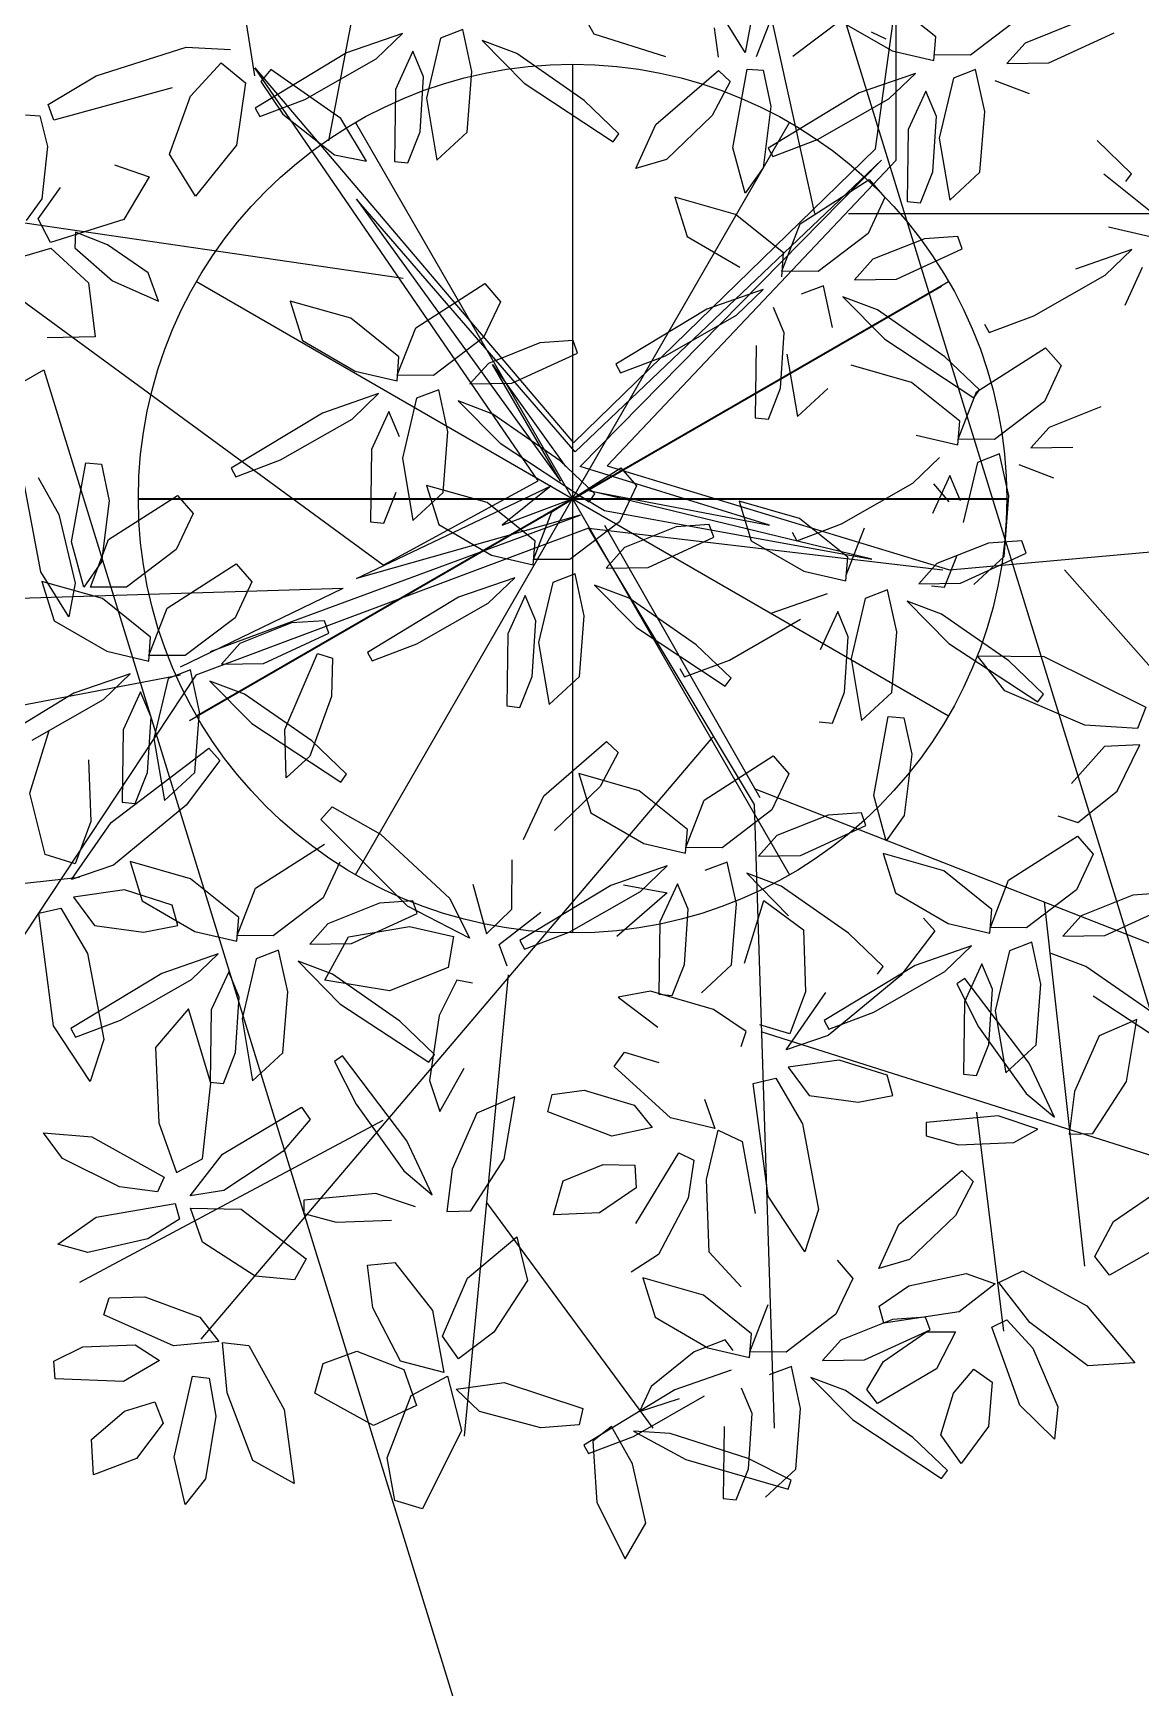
# Model space of a CAD drawing. Extents: x 8365 to 8547, y -347 to -272.
# Drawn here: x 8498.019 to 8498.785, y -301.717 to -300.574 of the extents above; entities that cross this region are included whole.
import ezdxf

# ---------------------------------------------------------------- set-up
doc = ezdxf.new("R2010")
doc.units = 0
doc.layers.get('0').update_dxf_attribs({"linetype": 'CONTINUOUS'})
doc.layers.add('1', color=7, linetype='CONTINUOUS')

msp = doc.modelspace()

# ---------------------------------------------------------------- linework, layer by layer
at = {"color": 44}
for p, q in [((8498.5592, -300.6987), (8498.452, -300.2122)), ((8498.2236, -300.6484), (8498.3029, -300.2289)), ((8498.1724, -300.6037), (8498.1211, -300.2793)), ((8498.6012, -300.654), (8498.6155, -300.5509)), ((8498.6155, -300.6618), (8498.6155, -300.5509)), ((8498.3681, -300.8833), (8498.1724, -300.5981)), ((8498.1724, -300.5981), (8498.3926, -300.8571)), ((8498.3926, -300.8571), (8498.6012, -300.654)), ((8498.6054, -300.6618), (8498.3937, -300.8634)), ((8498.3971, -300.8735), (8498.6054, -300.6618)), ((8498.4159, -300.873), (8498.6155, -300.6618)), ((8498.2749, -300.7435), (8497.7762, -300.6708)), ((8498.3937, -300.8634), (8498.2425, -300.6888)), ((8498.2425, -300.6888), (8498.3836, -300.8835)), ((8498.5825, -300.6987), (8498.8668, -300.6987)), ((8498.261, -300.9415), (8497.9906, -300.7435)), ((8498.3836, -300.8835), (8498.3365, -300.8029)), ((8498.3365, -300.8029), (8498.387, -300.8735)), ((8498.528, -300.9139), (8498.3971, -300.8735)), ((8498.4159, -300.873), (8498.6524, -300.9448)), ((8498.261, -300.9415), (8498.3681, -300.8833)), ((8498.2425, -300.9508), (8498.377, -300.8869)), ((8498.377, -300.8869), (8498.3433, -300.9139)), ((8498.3433, -300.9139), (8498.3971, -300.8937)), ((8498.3971, -300.8937), (8498.4139, -300.9039)), ((8498.4037, -300.8903), (8498.528, -300.9139)), ((8498.5987, -300.9374), (8498.4037, -300.8903)), ((8498.1417, -301.0012), (8498.3971, -300.9071)), ((8498.3971, -300.9071), (8498.2425, -300.9508)), ((8498.4139, -300.9039), (8498.5987, -300.9374)), ((8498.4028, -300.916), (8498.1315, -301.0176)), ((8498.4028, -300.916), (8498.5173, -301.107)), ((8498.4028, -300.916), (8498.6478, -300.9448)), ((8498.4139, -300.9139), (8498.5214, -301.102)), ((8498.6524, -300.9448), (8498.8389, -300.928)), ((8498.7317, -300.9448), (8498.974, -301.2189)), ((8497.7343, -300.9728), (8498.2334, -300.9574)), ((8498.1211, -301.0119), (8498.2334, -300.9574)), ((8498.1211, -301.0175), (8497.7716, -301.0846)), ((8498.1315, -301.0176), (8497.9207, -301.3363)), ((8498.4886, -301.0605), (8498.1351, -301.4761)), ((8498.5173, -301.0958), (8498.9461, -301.2636)), ((8498.5173, -301.107), (8498.5312, -301.5377)), ((8498.0512, -301.1574), (8497.7902, -301.1853)), ((8498.7177, -301.1741), (8498.7456, -301.4258)), ((8498.3475, -301.2246), (8498.3169, -301.5433)), ((8498.5219, -301.2636), (8498.8389, -301.3643)), ((8498.2609, -301.3251), (8498.0512, -301.437)), ((8498.6711, -301.3195), (8498.6897, -301.4706)), ((8498.3324, -301.3817), (8498.4474, -301.5377))]:
    msp.add_line(p, q, dxfattribs=at)
at = {"color": 62}
for p, q in [((8498.3894, -300.5441), (8498.4067, -300.5747)), ((8498.5111, -300.5874), (8498.4918, -300.5564)), ((8498.5155, -300.5642), (8498.5111, -300.5874)), ((8498.5191, -300.5902), (8498.5318, -300.5574)), ((8498.5786, -300.5642), (8498.5441, -300.5903)), ((8498.4067, -300.5747), (8498.4562, -300.5903)), ((8498.4927, -300.5907), (8498.4899, -300.5705)), ((8498.5027, -300.6533), (8498.5126, -300.5989)), ((8498.5126, -300.5989), (8498.5235, -300.5998)), ((8498.3585, -300.6086), (8498.4199, -300.6491)), ((8498.4494, -300.6372), (8498.4928, -300.5999)), ((8498.5007, -300.6075), (8498.4884, -300.631)), ((8498.4928, -300.5999), (8498.5007, -300.6075)), ((8498.5235, -300.5998), (8498.5289, -300.6249)), ((8498.2696, -300.613), (8498.2689, -300.6628)), ((8498.2909, -300.619), (8498.2982, -300.6619)), ((8498.5899, -300.6154), (8498.527, -300.6535)), ((8498.5612, -300.6477), (8498.6104, -300.6196)), ((8498.4884, -300.631), (8498.4567, -300.6614)), ((8498.5289, -300.6249), (8498.5236, -300.6671)), ((8498.278, -300.6638), (8498.2865, -300.6424)), ((8498.2982, -300.6619), (8498.3191, -300.6426)), ((8498.4199, -300.6491), (8498.4238, -300.6436)), ((8498.4356, -300.6676), (8498.4494, -300.6372)), ((8498.5112, -300.6846), (8498.5027, -300.6533)), ((8498.527, -300.6535), (8498.5302, -300.6594)), ((8498.5302, -300.6594), (8498.5612, -300.6477)), ((8498.2689, -300.6628), (8498.278, -300.6638)), ((8498.4567, -300.6614), (8498.4356, -300.6676)), ((8498.5236, -300.6671), (8498.5112, -300.6846)), ((8498.5492, -300.7058), (8498.5969, -300.6753)), ((8498.5969, -300.6753), (8498.6077, -300.6877)), ((8498.5044, -300.6993), (8498.4626, -300.6874)), ((8498.4626, -300.6874), (8498.471, -300.7146)), ((8498.6077, -300.6877), (8498.5961, -300.7125)), ((8498.5377, -300.7259), (8498.5044, -300.6993)), ((8498.5366, -300.7385), (8498.5492, -300.7058)), ((8498.5961, -300.7125), (8498.5616, -300.7387)), ((8498.471, -300.7146), (8498.5075, -300.7357)), ((8498.5364, -300.7424), (8498.5377, -300.7259)), ((8498.5994, -300.7303), (8498.5868, -300.7445)), ((8498.2835, -300.7776), (8498.3312, -300.7471)), ((8498.3312, -300.7471), (8498.342, -300.7596)), ((8498.5616, -300.7387), (8498.5366, -300.7385)), ((8498.5236, -300.7512), (8498.4847, -300.7647)), ((8498.5052, -300.7689), (8498.5236, -300.7512)), ((8498.5652, -300.7486), (8498.5498, -300.7545)), ((8498.5716, -300.7775), (8498.5652, -300.7486)), ((8498.6025, -300.7653), (8498.5787, -300.7563)), ((8498.5787, -300.7563), (8498.6076, -300.7855)), ((8498.342, -300.7596), (8498.3303, -300.7844)), ((8498.4847, -300.7647), (8498.4218, -300.8028)), ((8498.456, -300.7969), (8498.5052, -300.7689)), ((8498.5381, -300.7811), (8498.5308, -300.7636)), ((8498.2719, -300.7978), (8498.2387, -300.7711)), ((8498.2708, -300.8104), (8498.2835, -300.7776)), ((8498.3303, -300.7844), (8498.2958, -300.8106)), ((8498.3692, -300.788), (8498.3337, -300.8022)), ((8498.3922, -300.7865), (8498.3692, -300.788)), ((8498.3953, -300.7951), (8498.3922, -300.7865)), ((8498.2706, -300.8143), (8498.2719, -300.7978)), ((8498.3337, -300.8022), (8498.321, -300.8164)), ((8498.35, -300.8159), (8498.3953, -300.7951)), ((8498.4218, -300.8028), (8498.425, -300.8087)), ((8498.425, -300.8087), (8498.456, -300.7969)), ((8498.2417, -300.8076), (8498.2706, -300.8143)), ((8498.2958, -300.8106), (8498.2708, -300.8104)), ((8498.321, -300.8164), (8498.35, -300.8159)), ((8498.2579, -300.8231), (8498.219, -300.8366)), ((8498.2395, -300.8408), (8498.2579, -300.8231)), ((8498.2841, -300.8263), (8498.2743, -300.8678)), ((8498.2995, -300.8205), (8498.2841, -300.8263)), ((8498.3058, -300.8494), (8498.2995, -300.8205)), ((8498.265, -300.8355), (8498.253, -300.8618)), ((8498.2724, -300.853), (8498.265, -300.8355)), ((8498.3368, -300.8372), (8498.3129, -300.8281)), ((8498.3129, -300.8281), (8498.3419, -300.8574)), ((8498.3833, -300.8695), (8498.3368, -300.8372)), ((8498.3025, -300.8914), (8498.3058, -300.8494)), ((8498.253, -300.8618), (8498.2523, -300.9116)), ((8498.3419, -300.8574), (8498.4033, -300.8979)), ((8498.2743, -300.8678), (8498.2816, -300.9107)), ((8498.4072, -300.8924), (8498.3833, -300.8695)), ((8498.3776, -300.9048), (8498.4253, -300.8743)), ((8498.4253, -300.8743), (8498.4361, -300.8868)), ((8498.2614, -300.9126), (8498.2699, -300.8912)), ((8498.2816, -300.9107), (8498.3025, -300.8914)), ((8498.3328, -300.8983), (8498.291, -300.8865)), ((8498.291, -300.8865), (8498.2994, -300.9136)), ((8498.4033, -300.8979), (8498.4072, -300.8924)), ((8498.4361, -300.8868), (8498.4244, -300.9116)), ((8498.366, -300.925), (8498.3328, -300.8983)), ((8498.365, -300.9376), (8498.3776, -300.9048)), ((8498.2523, -300.9116), (8498.2614, -300.9126)), ((8498.2994, -300.9136), (8498.3359, -300.9347)), ((8498.4244, -300.9116), (8498.39, -300.9377)), ((8498.4634, -300.9152), (8498.4278, -300.9294)), ((8498.4863, -300.9136), (8498.4634, -300.9152)), ((8498.4894, -300.9223), (8498.4863, -300.9136)), ((8498.3647, -300.9414), (8498.366, -300.925)), ((8498.4278, -300.9294), (8498.4151, -300.9436)), ((8498.4441, -300.9431), (8498.4894, -300.9223)), ((8498.1595, -300.9407), (8498.1703, -300.9531)), ((8498.3359, -300.9347), (8498.3647, -300.9414)), ((8498.39, -300.9377), (8498.365, -300.9376)), ((8498.1703, -300.9531), (8498.1587, -300.9779)), ((8498.352, -300.9503), (8498.3131, -300.9638)), ((8498.3336, -300.9679), (8498.352, -300.9503)), ((8498.3782, -300.9535), (8498.3684, -300.995)), ((8498.3936, -300.9476), (8498.3782, -300.9535)), ((8498.3999, -300.9766), (8498.3936, -300.9476)), ((8498.4151, -300.9436), (8498.4441, -300.9431)), ((8498.3131, -300.9638), (8498.2502, -301.0019)), ((8498.3591, -300.9626), (8498.3471, -300.989)), ((8498.3665, -300.9801), (8498.3591, -300.9626)), ((8498.4309, -300.9643), (8498.407, -300.9553)), ((8498.407, -300.9553), (8498.436, -300.9846)), ((8498.4774, -300.9967), (8498.4309, -300.9643)), ((8498.2844, -300.996), (8498.3336, -300.9679)), ((8498.3966, -301.0186), (8498.3999, -300.9766)), ((8498.1976, -300.9815), (8498.162, -300.9957)), ((8498.2206, -300.98), (8498.1976, -300.9815)), ((8498.2236, -300.9886), (8498.2206, -300.98)), ((8498.364, -301.0184), (8498.3665, -300.9801)), ((8498.1783, -301.0094), (8498.2236, -300.9886)), ((8498.2534, -301.0077), (8498.2844, -300.996)), ((8498.3471, -300.989), (8498.3464, -301.0388)), ((8498.3684, -300.995), (8498.3757, -301.0379)), ((8498.1494, -301.0099), (8498.1783, -301.0094)), ((8498.1931, -301.0551), (8498.2156, -301.0025)), ((8498.2156, -301.0025), (8498.2261, -301.0058)), ((8498.2261, -301.0058), (8498.2254, -301.0323)), ((8498.2502, -301.0019), (8498.2534, -301.0077)), ((8498.1413, -301.0217), (8498.1702, -301.051)), ((8498.3555, -301.0398), (8498.364, -301.0184)), ((8498.3757, -301.0379), (8498.3966, -301.0186)), ((8498.4661, -301.0129), (8498.4693, -301.0188)), ((8498.2117, -301.063), (8498.1651, -301.0307)), ((8498.2254, -301.0323), (8498.2103, -301.0736)), ((8498.3464, -301.0388), (8498.3555, -301.0398)), ((8498.1702, -301.051), (8498.2317, -301.0914)), ((8498.1941, -301.0884), (8498.1931, -301.0551)), ((8498.2356, -301.086), (8498.2117, -301.063)), ((8498.372, -301.1008), (8498.4153, -301.0634)), ((8498.4153, -301.0634), (8498.4233, -301.071)), ((8498.2103, -301.0736), (8498.1941, -301.0884)), ((8498.4233, -301.071), (8498.411, -301.0945)), ((8498.2317, -301.0914), (8498.2356, -301.086)), ((8498.438, -301.0974), (8498.3962, -301.0855)), ((8498.3962, -301.0855), (8498.4046, -301.1127)), ((8498.3581, -301.1311), (8498.372, -301.1008)), ((8498.411, -301.0945), (8498.3793, -301.1249)), ((8498.4712, -301.1241), (8498.438, -301.0974)), ((8498.218, -301.1172), (8498.2257, -301.1084)), ((8498.2257, -301.1084), (8498.2592, -301.1274)), ((8498.4046, -301.1127), (8498.4411, -301.1338)), ((8498.4702, -301.1366), (8498.4828, -301.1039)), ((8498.2779, -301.1771), (8498.218, -301.1172)), ((8498.4699, -301.1405), (8498.4712, -301.1241)), ((8498.1727, -301.1647), (8498.2204, -301.1342)), ((8498.2592, -301.1274), (8498.307, -301.1718)), ((8498.4411, -301.1338), (8498.4699, -301.1405)), ((8498.2312, -301.1467), (8498.2196, -301.1714)), ((8498.1612, -301.1849), (8498.1279, -301.1582)), ((8498.1601, -301.1974), (8498.1727, -301.1647)), ((8498.2196, -301.1714), (8498.1851, -301.1976)), ((8498.2585, -301.1751), (8498.2229, -301.1893)), ((8498.2392, -301.203), (8498.2845, -301.1822)), ((8498.2815, -301.1735), (8498.2585, -301.1751)), ((8498.2845, -301.1822), (8498.2815, -301.1735)), ((8498.1599, -301.2013), (8498.1612, -301.1849)), ((8498.2229, -301.1893), (8498.2103, -301.2034)), ((8498.2371, -301.1984), (8498.2792, -301.1912)), ((8498.131, -301.1946), (8498.1599, -301.2013)), ((8498.1851, -301.1976), (8498.1601, -301.1974)), ((8498.2103, -301.2034), (8498.2392, -301.203)), ((8498.2207, -301.2282), (8498.2371, -301.1984)), ((8498.1733, -301.2134), (8498.1635, -301.2549)), ((8498.1887, -301.2075), (8498.1733, -301.2134)), ((8498.1951, -301.2364), (8498.1887, -301.2075)), ((8498.226, -301.2242), (8498.2022, -301.2152)), ((8498.2022, -301.2152), (8498.2311, -301.2445)), ((8498.0795, -301.2559), (8498.1287, -301.2278)), ((8498.1616, -301.24), (8498.1543, -301.2225)), ((8498.2726, -301.2566), (8498.226, -301.2242)), ((8498.3059, -301.2195), (8498.2653, -301.2355)), ((8498.1917, -301.2784), (8498.1951, -301.2364)), ((8498.2653, -301.2355), (8498.2207, -301.2282)), ((8498.1266, -301.248), (8498.1038, -301.2748)), ((8498.142, -301.2994), (8498.1266, -301.248)), ((8498.1422, -301.2488), (8498.1415, -301.2987)), ((8498.1591, -301.2782), (8498.1616, -301.24)), ((8498.2311, -301.2445), (8498.2926, -301.2849)), ((8498.0585, -301.2982), (8498.0332, -301.2598)), ((8498.0453, -301.2617), (8498.0485, -301.2676)), ((8498.0485, -301.2676), (8498.0795, -301.2559)), ((8498.1635, -301.2549), (8498.1708, -301.2977)), ((8498.2965, -301.2795), (8498.2726, -301.2566)), ((8498.2997, -301.2527), (8498.293, -301.2975)), ((8498.068, -301.2691), (8498.0585, -301.2982)), ((8498.1038, -301.2748), (8498.1061, -301.3267)), ((8498.1507, -301.2997), (8498.1591, -301.2782)), ((8498.1708, -301.2977), (8498.1917, -301.2784)), ((8498.2329, -301.2805), (8498.2274, -301.2843)), ((8498.2274, -301.2843), (8498.2423, -301.3139)), ((8498.2774, -301.3391), (8498.2329, -301.2805)), ((8498.2926, -301.2849), (8498.2965, -301.2795)), ((8498.1363, -301.3516), (8498.142, -301.2994)), ((8498.1415, -301.2987), (8498.1507, -301.2997)), ((8498.293, -301.2975), (8498.3001, -301.3189)), ((8498.1501, -301.3485), (8498.2047, -301.316)), ((8498.2047, -301.316), (8498.2107, -301.3244)), ((8498.2423, -301.3139), (8498.2754, -301.3599)), ((8498.1061, -301.3267), (8498.1182, -301.3611)), ((8498.2107, -301.3244), (8498.1917, -301.3465)), ((8498.0395, -301.3515), (8498.0264, -301.3337)), ((8498.0264, -301.3337), (8498.0597, -301.3364)), ((8498.0597, -301.3364), (8498.1096, -301.3643)), ((8498.2949, -301.3764), (8498.2774, -301.3391)), ((8498.0789, -301.3709), (8498.0395, -301.3515)), ((8498.1182, -301.3611), (8498.1363, -301.3516)), ((8498.1276, -301.3773), (8498.1501, -301.3485)), ((8498.1917, -301.3465), (8498.1509, -301.3734)), ((8498.1096, -301.3643), (8498.1052, -301.3744)), ((8498.2754, -301.3599), (8498.2949, -301.3764)), ((8498.1052, -301.3744), (8498.0789, -301.3709)), ((8498.1509, -301.3734), (8498.1276, -301.3773)), ((8498.2559, -301.3756), (8498.2063, -301.3801)), ((8498.0363, -301.4106), (8498.0628, -301.3919)), ((8498.057, -301.4163), (8498.0363, -301.4106)), ((8498.0334, -301.4915), (8498.0535, -301.4814)), ((8498.0345, -301.5037), (8498.0334, -301.4915)), ((8498.0609, -301.5698), (8498.0596, -301.5455))]:
    msp.add_line(p, q, dxfattribs=at)
at = {"color": 64}
for p, q in [((8498.6429, -300.5767), (8498.6096, -300.55)), ((8498.7013, -300.5632), (8498.6668, -300.5894)), ((8498.5762, -300.5653), (8498.6127, -300.5864)), ((8498.7402, -300.5668), (8498.7046, -300.581)), ((8498.7209, -300.5947), (8498.7662, -300.5739)), ((8498.6127, -300.5864), (8498.6416, -300.5931)), ((8498.6416, -300.5931), (8498.6429, -300.5767)), ((8498.7046, -300.581), (8498.692, -300.5952)), ((8498.6668, -300.5894), (8498.6418, -300.5892)), ((8498.6704, -300.5993), (8498.655, -300.6052)), ((8498.6768, -300.6282), (8498.6704, -300.5993)), ((8498.692, -300.5952), (8498.7209, -300.5947)), ((8498.6288, -300.6019), (8498.5899, -300.6154)), ((8498.6104, -300.6196), (8498.6288, -300.6019)), ((8498.655, -300.6052), (8498.6452, -300.6467)), ((8498.7077, -300.616), (8498.6839, -300.607)), ((8498.636, -300.6143), (8498.6239, -300.6406)), ((8498.6433, -300.6318), (8498.636, -300.6143)), ((8498.6408, -300.67), (8498.6433, -300.6318)), ((8498.6734, -300.6702), (8498.6768, -300.6282)), ((8498.6239, -300.6406), (8498.6232, -300.6905)), ((8498.6452, -300.6467), (8498.6525, -300.6895)), ((8498.6324, -300.6914), (8498.6408, -300.67)), ((8498.6525, -300.6895), (8498.6734, -300.6702)), ((8498.6232, -300.6905), (8498.6324, -300.6914)), ((8498.635, -300.7161), (8498.5994, -300.7303)), ((8498.6157, -300.744), (8498.661, -300.7232)), ((8498.658, -300.7146), (8498.635, -300.7161)), ((8498.661, -300.7232), (8498.658, -300.7146)), ((8498.5868, -300.7445), (8498.6157, -300.744)), ((8498.7107, -300.7693), (8498.7599, -300.7412)), ((8498.6491, -300.7976), (8498.6025, -300.7653)), ((8498.6797, -300.781), (8498.7107, -300.7693)), ((8498.5356, -300.8193), (8498.5381, -300.7811)), ((8498.6765, -300.7751), (8498.6797, -300.781)), ((8498.5187, -300.7899), (8498.518, -300.8398)), ((8498.6076, -300.7855), (8498.6691, -300.826)), ((8498.671, -300.8219), (8498.7187, -300.7914)), ((8498.7187, -300.7914), (8498.7295, -300.8038)), ((8498.54, -300.7959), (8498.5473, -300.8388)), ((8498.6262, -300.8154), (8498.5844, -300.8035)), ((8498.673, -300.8206), (8498.6491, -300.7976)), ((8498.7295, -300.8038), (8498.7179, -300.8286)), ((8498.6595, -300.8421), (8498.6262, -300.8154)), ((8498.5272, -300.8407), (8498.5356, -300.8193)), ((8498.5473, -300.8388), (8498.5682, -300.8195)), ((8498.6584, -300.8546), (8498.671, -300.8219)), ((8498.6691, -300.826), (8498.673, -300.8206)), ((8498.7179, -300.8286), (8498.6834, -300.8548)), ((8498.7568, -300.8323), (8498.7212, -300.8464)), ((8498.518, -300.8398), (8498.5272, -300.8407)), ((8498.6582, -300.8585), (8498.6595, -300.8421)), ((8498.7212, -300.8464), (8498.7086, -300.8606)), ((8498.6293, -300.8518), (8498.6582, -300.8585)), ((8498.6834, -300.8548), (8498.6584, -300.8546)), ((8498.7086, -300.8606), (8498.7375, -300.8601)), ((8498.627, -300.885), (8498.6455, -300.8673)), ((8498.6716, -300.8706), (8498.6618, -300.9121)), ((8498.687, -300.8647), (8498.6716, -300.8706)), ((8498.6934, -300.8936), (8498.687, -300.8647)), ((8498.7244, -300.8814), (8498.7005, -300.8724)), ((8498.5778, -300.9131), (8498.627, -300.885)), ((8498.6526, -300.8797), (8498.6406, -300.906)), ((8498.6599, -300.8972), (8498.6526, -300.8797)), ((8498.6412, -300.8854), (8498.652, -300.8978)), ((8498.6901, -300.9356), (8498.6934, -300.8936)), ((8498.5487, -300.9094), (8498.5069, -300.8975)), ((8498.5069, -300.8975), (8498.5153, -300.9247)), ((8498.5436, -300.9189), (8498.5468, -300.9248)), ((8498.5468, -300.9248), (8498.5778, -300.9131)), ((8498.582, -300.9361), (8498.5487, -300.9094)), ((8498.5809, -300.9486), (8498.5935, -300.9159)), ((8498.5153, -300.9247), (8498.5518, -300.9458)), ((8498.6793, -300.9263), (8498.6437, -300.9404)), ((8498.7023, -300.9247), (8498.6793, -300.9263)), ((8498.7053, -300.9333), (8498.7023, -300.9247)), ((8498.5807, -300.9525), (8498.582, -300.9361)), ((8498.6437, -300.9404), (8498.6311, -300.9546)), ((8498.649, -300.9568), (8498.6574, -300.9354)), ((8498.66, -300.9541), (8498.7053, -300.9333)), ((8498.6692, -300.9549), (8498.6901, -300.9356)), ((8498.5518, -300.9458), (8498.5807, -300.9525)), ((8498.5679, -300.9613), (8498.529, -300.9749)), ((8498.5941, -300.9646), (8498.5843, -301.0061)), ((8498.6095, -300.9587), (8498.5941, -300.9646)), ((8498.6159, -300.9876), (8498.6095, -300.9587)), ((8498.6311, -300.9546), (8498.66, -300.9541)), ((8498.6398, -300.9559), (8498.649, -300.9568)), ((8498.5751, -300.9737), (8498.563, -301)), ((8498.5824, -300.9912), (8498.5751, -300.9737)), ((8498.6468, -300.9754), (8498.623, -300.9664)), ((8498.623, -300.9664), (8498.6519, -300.9957)), ((8498.436, -300.9846), (8498.4974, -301.0251)), ((8498.5003, -301.0071), (8498.5495, -300.979)), ((8498.6125, -301.0296), (8498.6159, -300.9876)), ((8498.5014, -301.0196), (8498.4774, -300.9967)), ((8498.5799, -301.0294), (8498.5824, -300.9912)), ((8498.4693, -301.0188), (8498.5003, -301.0071)), ((8498.5843, -301.0061), (8498.5916, -301.0489)), ((8498.4974, -301.0251), (8498.5014, -301.0196)), ((8498.5714, -301.0508), (8498.5799, -301.0294)), ((8498.5916, -301.0489), (8498.6125, -301.0296)), ((8498.5623, -301.0499), (8498.5714, -301.0508)), ((8498.6001, -301.1006), (8498.61, -301.0462)), ((8498.61, -301.0462), (8498.6209, -301.0471)), ((8498.6209, -301.0471), (8498.6263, -301.0722)), ((8498.4828, -301.1039), (8498.5305, -301.0734)), ((8498.5305, -301.0734), (8498.5413, -301.0858)), ((8498.6263, -301.0722), (8498.621, -301.1144)), ((8498.5413, -301.0858), (8498.5296, -301.1106)), ((8498.6085, -301.1319), (8498.6001, -301.1006)), ((8498.5296, -301.1106), (8498.4952, -301.1368)), ((8498.5915, -301.1127), (8498.5686, -301.1143)), ((8498.5946, -301.1213), (8498.5915, -301.1127)), ((8498.5686, -301.1143), (8498.533, -301.1284)), ((8498.5493, -301.1421), (8498.5946, -301.1213)), ((8498.621, -301.1144), (8498.6085, -301.1319)), ((8498.533, -301.1284), (8498.5203, -301.1426)), ((8498.35, -301.1793), (8498.3501, -301.1451)), ((8498.4952, -301.1368), (8498.4702, -301.1366)), ((8498.4988, -301.1467), (8498.4834, -301.1526)), ((8498.5051, -301.1756), (8498.4988, -301.1467)), ((8498.5203, -301.1426), (8498.5493, -301.1421)), ((8498.6484, -301.1527), (8498.6066, -301.1408)), ((8498.6066, -301.1408), (8498.615, -301.168)), ((8498.4572, -301.1493), (8498.4183, -301.1628)), ((8498.4388, -301.167), (8498.4572, -301.1493)), ((8498.5361, -301.1634), (8498.5122, -301.1544)), ((8498.5122, -301.1544), (8498.5412, -301.1837)), ((8498.3229, -301.1619), (8498.3325, -301.1962)), ((8498.4183, -301.1628), (8498.3554, -301.2009)), ((8498.3896, -301.1951), (8498.4388, -301.167)), ((8498.4572, -301.1679), (8498.4225, -301.1981)), ((8498.4271, -301.1624), (8498.4572, -301.1679)), ((8498.4643, -301.1617), (8498.4523, -301.188)), ((8498.4717, -301.1792), (8498.4643, -301.1617)), ((8498.5826, -301.1957), (8498.5361, -301.1634)), ((8498.615, -301.168), (8498.6515, -301.1891)), ((8498.3207, -301.1992), (8498.2779, -301.1771)), ((8498.307, -301.1718), (8498.3207, -301.1992)), ((8498.3325, -301.1962), (8498.35, -301.1793)), ((8498.3411, -301.2037), (8498.3699, -301.1813)), ((8498.4692, -301.2174), (8498.4717, -301.1792)), ((8498.5018, -301.2176), (8498.5051, -301.1756)), ((8498.5108, -301.2165), (8498.524, -301.1733)), ((8498.524, -301.1733), (8498.5514, -301.1935)), ((8498.2792, -301.1912), (8498.3096, -301.1981)), ((8498.4523, -301.188), (8498.4516, -301.2379)), ((8498.5514, -301.1935), (8498.5529, -301.2363)), ((8498.6344, -301.1854), (8498.6421, -301.1942)), ((8498.3096, -301.1981), (8498.3059, -301.2195)), ((8498.3468, -301.2185), (8498.3411, -301.2037)), ((8498.3554, -301.2009), (8498.3586, -301.2068)), ((8498.3586, -301.2068), (8498.3896, -301.1951)), ((8498.6066, -301.2187), (8498.5826, -301.1957)), ((8498.6421, -301.1942), (8498.6188, -301.2249)), ((8498.4607, -301.2388), (8498.4692, -301.2174)), ((8498.4809, -301.2369), (8498.5018, -301.2176)), ((8498.6287, -301.2181), (8498.5658, -301.2562)), ((8498.6188, -301.2249), (8498.5684, -301.2664)), ((8498.6, -301.2504), (8498.6492, -301.2223)), ((8498.6026, -301.2241), (8498.6066, -301.2187)), ((8498.3119, -301.2283), (8498.2997, -301.2527)), ((8498.3227, -301.2303), (8498.3119, -301.2283)), ((8498.4457, -301.2358), (8498.4235, -301.24)), ((8498.4892, -301.2484), (8498.4457, -301.2358)), ((8498.4516, -301.2379), (8498.4607, -301.2388)), ((8498.5395, -301.2763), (8498.567, -301.2368)), ((8498.5529, -301.2363), (8498.542, -301.2654)), ((8498.4235, -301.24), (8498.4509, -301.2607)), ((8498.5118, -301.2637), (8498.4892, -301.2484)), ((8498.569, -301.2621), (8498.6, -301.2504)), ((8498.542, -301.2654), (8498.5213, -301.259)), ((8498.5658, -301.2562), (8498.569, -301.2621)), ((8498.5083, -301.2741), (8498.5118, -301.2637)), ((8498.5684, -301.2664), (8498.5395, -301.2763)), ((8498.4206, -301.2878), (8498.4278, -301.2779)), ((8498.4278, -301.2779), (8498.4516, -301.285)), ((8498.3001, -301.3189), (8498.317, -301.2891)), ((8498.4595, -301.3234), (8498.4206, -301.2878)), ((8498.3748, -301.3192), (8498.3777, -301.3073)), ((8498.3777, -301.3073), (8498.3999, -301.3041)), ((8498.3999, -301.3041), (8498.4345, -301.3145)), ((8498.527, -301.3774), (8498.5168, -301.2996)), ((8498.3519, -301.3089), (8498.3258, -301.3202)), ((8498.3446, -301.3518), (8498.3519, -301.3089)), ((8498.419, -301.3359), (8498.3748, -301.3192)), ((8498.4345, -301.3145), (8498.447, -301.33)), ((8498.483, -301.3104), (8498.4901, -301.3306)), ((8498.3258, -301.3202), (8498.3087, -301.3587)), ((8498.447, -301.33), (8498.419, -301.3359)), ((8498.4901, -301.3306), (8498.4595, -301.3234)), ((8498.4844, -301.3659), (8498.4925, -301.3319)), ((8498.4925, -301.3319), (8498.5091, -301.3397)), ((8498.5091, -301.3397), (8498.5181, -301.3895)), ((8498.3215, -301.3876), (8498.3446, -301.3518)), ((8498.4356, -301.3964), (8498.4653, -301.3475)), ((8498.4653, -301.3475), (8498.4757, -301.3525)), ((8498.4757, -301.3525), (8498.4718, -301.3788)), ((8498.3087, -301.3587), (8498.305, -301.3881)), ((8498.3853, -301.3668), (8498.4131, -301.3556)), ((8498.4131, -301.3556), (8498.435, -301.356)), ((8498.435, -301.356), (8498.4359, -301.3717)), ((8498.2834, -301.3847), (8498.2559, -301.3756)), ((8498.3788, -301.3903), (8498.3853, -301.3668)), ((8498.4359, -301.3717), (8498.4106, -301.3889)), ((8498.4863, -301.416), (8498.4844, -301.3659)), ((8498.0628, -301.3919), (8498.1174, -301.3826)), ((8498.1174, -301.3826), (8498.1203, -301.3932)), ((8498.1362, -301.4093), (8498.1278, -301.3857)), ((8498.1278, -301.3857), (8498.1629, -301.3864)), ((8498.1629, -301.3864), (8498.2079, -301.4208)), ((8498.2063, -301.3801), (8498.2063, -301.3893)), ((8498.305, -301.3881), (8498.3215, -301.3876)), ((8498.4718, -301.3788), (8498.4512, -301.4176)), ((8498.1203, -301.3932), (8498.0985, -301.4068)), ((8498.2063, -301.3893), (8498.2285, -301.3954)), ((8498.2285, -301.3954), (8498.2667, -301.3939)), ((8498.4106, -301.3889), (8498.3788, -301.3903)), ((8498.0985, -301.4068), (8498.057, -301.4163)), ((8498.1726, -301.4327), (8498.1362, -301.4093)), ((8498.3192, -301.4341), (8498.3533, -301.4054)), ((8498.3533, -301.4054), (8498.3608, -301.4357)), ((8498.2079, -301.4208), (8498.1998, -301.4352)), ((8498.4512, -301.4176), (8498.4325, -301.4298)), ((8498.1998, -301.4352), (8498.1726, -301.4327)), ((8498.2503, -301.4251), (8498.2692, -301.4232)), ((8498.254, -301.4546), (8498.2503, -301.4251)), ((8498.2692, -301.4232), (8498.2951, -301.4565)), ((8498.3021, -301.4741), (8498.3192, -301.4341)), ((8498.3608, -301.4357), (8498.3374, -301.4714)), ((8498.4823, -301.4457), (8498.4405, -301.4339)), ((8498.4405, -301.4339), (8498.4489, -301.461)), ((8498.068, -301.4593), (8498.0716, -301.4477)), ((8498.0716, -301.4477), (8498.0964, -301.4469)), ((8498.0964, -301.4469), (8498.1343, -301.4609)), ((8498.273, -301.4915), (8498.254, -301.4546)), ((8498.2951, -301.4565), (8498.3029, -301.4993)), ((8498.1161, -301.4808), (8498.068, -301.4593)), ((8498.1343, -301.4609), (8498.1474, -301.4778)), ((8498.1474, -301.4778), (8498.1161, -301.4808)), ((8498.1532, -301.5132), (8498.1501, -301.4784)), ((8498.1501, -301.4784), (8498.1683, -301.4805)), ((8498.313, -301.4898), (8498.3021, -301.4741)), ((8498.3374, -301.4714), (8498.313, -301.4898)), ((8498.0535, -301.4814), (8498.0896, -301.4802)), ((8498.0896, -301.4802), (8498.1064, -301.491)), ((8498.1683, -301.4805), (8498.1927, -301.5248)), ((8498.2196, -301.4929), (8498.2428, -301.4844)), ((8498.2428, -301.4844), (8498.2753, -301.4972)), ((8498.1064, -301.491), (8498.0817, -301.5055)), ((8498.1166, -301.5576), (8498.1292, -301.5018)), ((8498.1292, -301.5018), (8498.1408, -301.5032)), ((8498.2138, -301.5135), (8498.2196, -301.4929)), ((8498.3029, -301.4993), (8498.273, -301.4915)), ((8498.2753, -301.4972), (8498.2841, -301.5219)), ((8498.2804, -301.515), (8498.3055, -301.5017)), ((8498.3055, -301.5017), (8498.3152, -301.5392)), ((8498.0817, -301.5055), (8498.0345, -301.5037)), ((8498.1408, -301.5032), (8498.1454, -301.5294)), ((8498.1709, -301.56), (8498.1532, -301.5132)), ((8498.2543, -301.5358), (8498.2138, -301.5135)), ((8498.3114, -301.5107), (8498.3446, -301.5061)), ((8498.3275, -301.5261), (8498.3114, -301.5107)), ((8498.0823, -301.526), (8498.1032, -301.5195)), ((8498.1032, -301.5195), (8498.1091, -301.5341)), ((8498.1927, -301.5248), (8498.1995, -301.5758)), ((8498.2841, -301.5219), (8498.2543, -301.5358)), ((8498.2638, -301.5581), (8498.2804, -301.515)), ((8498.0596, -301.5455), (8498.0823, -301.526)), ((8498.1091, -301.5341), (8498.0906, -301.5585)), ((8498.1454, -301.5294), (8498.1382, -301.5727)), ((8498.3152, -301.5392), (8498.2883, -301.5934)), ((8498.0906, -301.5585), (8498.0609, -301.5698)), ((8498.1243, -301.5903), (8498.1166, -301.5576)), ((8498.269, -301.5876), (8498.2638, -301.5581)), ((8498.1995, -301.5758), (8498.1709, -301.56)), ((8498.1382, -301.5727), (8498.1243, -301.5903)), ((8498.2883, -301.5934), (8498.269, -301.5876))]:
    msp.add_line(p, q, dxfattribs=at)
at = {"color": 60}
for p, q in [((8498.2745, -300.5743), (8498.2356, -300.5878)), ((8498.2561, -300.5919), (8498.2745, -300.5743)), ((8498.3161, -300.5716), (8498.3007, -300.5775)), ((8498.3224, -300.6006), (8498.3161, -300.5716)), ((8498.6085, -300.5783), (8498.5984, -300.5734)), ((8498.0627, -300.6035), (8498.1249, -300.5839)), ((8498.1249, -300.5839), (8498.1555, -300.5855)), ((8498.2356, -300.5878), (8498.1726, -300.6259)), ((8498.2816, -300.5866), (8498.2696, -300.613)), ((8498.289, -300.6042), (8498.2816, -300.5866)), ((8498.3007, -300.5775), (8498.2909, -300.619)), ((8498.3534, -300.5883), (8498.3295, -300.5793)), ((8498.3295, -300.5793), (8498.3585, -300.6086)), ((8498.128, -300.6176), (8498.149, -300.5946)), ((8498.149, -300.5946), (8498.1659, -300.6084)), ((8498.1835, -300.5992), (8498.1764, -300.6075)), ((8498.2318, -300.6331), (8498.1835, -300.5992)), ((8498.2069, -300.62), (8498.2561, -300.5919)), ((8498.3999, -300.6207), (8498.3534, -300.5883)), ((8498.0296, -300.6234), (8498.0627, -300.6035)), ((8498.1659, -300.6084), (8498.1597, -300.6516)), ((8498.1764, -300.6075), (8498.1916, -300.6302)), ((8498.2865, -300.6424), (8498.289, -300.6042)), ((8498.3191, -300.6426), (8498.3224, -300.6006)), ((8498.1152, -300.6119), (8498.0334, -300.6343)), ((8498.1135, -300.6578), (8498.128, -300.6176)), ((8498.1759, -300.6318), (8498.2069, -300.62)), ((8498.4238, -300.6436), (8498.3999, -300.6207)), ((8498.0139, -300.6306), (8498.0237, -300.6312)), ((8498.0237, -300.6312), (8498.029, -300.6525)), ((8498.0334, -300.6343), (8498.0296, -300.6234)), ((8498.1726, -300.6259), (8498.1759, -300.6318)), ((8498.1916, -300.6302), (8498.2273, -300.6581)), ((8498.2495, -300.6625), (8498.2318, -300.6331)), ((8498.029, -300.6525), (8498.0252, -300.6885)), ((8498.1597, -300.6516), (8498.1313, -300.6868)), ((8498.0753, -300.6651), (8498.0993, -300.6734)), ((8498.1313, -300.6868), (8498.1135, -300.6578)), ((8498.2273, -300.6581), (8498.2495, -300.6625)), ((8498.0993, -300.6734), (8498.0819, -300.7029)), ((8498.0252, -300.6885), (8498.0144, -300.7035)), ((8498.0227, -300.7024), (8498.038, -300.6807)), ((8498.0311, -300.7187), (8498.0227, -300.7024)), ((8498.0819, -300.7029), (8498.0311, -300.7187)), ((8498.0485, -300.7116), (8498.048, -300.7224)), ((8498.0705, -300.7203), (8498.0485, -300.7116)), ((8498.0096, -300.7292), (8498.0313, -300.7226)), ((8498.0313, -300.7226), (8498.0574, -300.7466)), ((8498.048, -300.7224), (8498.0739, -300.7452)), ((8498.0986, -300.7397), (8498.0705, -300.7203)), ((8498.0574, -300.7466), (8498.062, -300.784)), ((8498.0739, -300.7452), (8498.1057, -300.7592)), ((8498.1057, -300.7592), (8498.0986, -300.7397)), ((8498.2387, -300.7711), (8498.1968, -300.7593)), ((8498.1968, -300.7593), (8498.2053, -300.7865)), ((8498.062, -300.784), (8498.0288, -300.7845)), ((8498.2053, -300.7865), (8498.2417, -300.8076)), ((8498.219, -300.8366), (8498.156, -300.8747)), ((8498.1902, -300.8688), (8498.2395, -300.8408)), ((8498.0456, -300.9255), (8498.0555, -300.871)), ((8498.0555, -300.871), (8498.0665, -300.8719)), ((8498.0665, -300.8719), (8498.0718, -300.8971)), ((8498.1592, -300.8806), (8498.1902, -300.8688)), ((8498.0246, -300.9462), (8498.0127, -300.8838)), ((8498.0227, -300.881), (8498.0369, -300.9065)), ((8498.156, -300.8747), (8498.1592, -300.8806)), ((8498.0713, -300.9239), (8498.119, -300.8934)), ((8498.119, -300.8934), (8498.1298, -300.9059)), ((8498.0369, -300.9065), (8498.0482, -300.954)), ((8498.0718, -300.8971), (8498.0665, -300.9393)), ((8498.1298, -300.9059), (8498.1181, -300.9307)), ((8498.0541, -300.9568), (8498.0456, -300.9255)), ((8498.0587, -300.9567), (8498.0713, -300.9239)), ((8498.1181, -300.9307), (8498.0837, -300.9568)), ((8498.0665, -300.9393), (8498.0541, -300.9568)), ((8498.1118, -300.9712), (8498.1595, -300.9407)), ((8498.0439, -300.9772), (8498.0246, -300.9462)), ((8498.067, -300.9647), (8498.0252, -300.9528)), ((8498.0252, -300.9528), (8498.0336, -300.98)), ((8498.0482, -300.954), (8498.0439, -300.9772)), ((8498.0837, -300.9568), (8498.0587, -300.9567)), ((8498.1003, -300.9914), (8498.067, -300.9647)), ((8498.0992, -301.0039), (8498.1118, -300.9712)), ((8498.0336, -300.98), (8498.0701, -301.0011)), ((8498.1587, -300.9779), (8498.1242, -301.0041)), ((8498.099, -301.0078), (8498.1003, -300.9914)), ((8498.162, -300.9957), (8498.1494, -301.0099)), ((8498.0701, -301.0011), (8498.099, -301.0078)), ((8498.1242, -301.0041), (8498.0992, -301.0039)), ((8498.0862, -301.0166), (8498.0473, -301.0301)), ((8498.0678, -301.0343), (8498.0862, -301.0166)), ((8498.1124, -301.0199), (8498.1026, -301.0614)), ((8498.1278, -301.014), (8498.1124, -301.0199)), ((8498.1342, -301.0429), (8498.1278, -301.014)), ((8498.1651, -301.0307), (8498.1413, -301.0217)), ((8498.0473, -301.0301), (8497.9844, -301.0682)), ((8498.0934, -301.029), (8498.0813, -301.0553)), ((8498.1007, -301.0465), (8498.0934, -301.029)), ((8498.0186, -301.0624), (8498.0678, -301.0343)), ((8498.1308, -301.0849), (8498.1342, -301.0429)), ((8498.017, -301.099), (8498.0302, -301.0558)), ((8498.0813, -301.0553), (8498.0806, -301.1052)), ((8498.0982, -301.0847), (8498.1007, -301.0465)), ((8498.0732, -301.1193), (8498.1406, -301.0679)), ((8498.1026, -301.0614), (8498.1099, -301.1042)), ((8498.1406, -301.0679), (8498.1482, -301.0766)), ((8498.0575, -301.076), (8498.0591, -301.1187)), ((8498.1482, -301.0766), (8498.1249, -301.1074)), ((8498.0897, -301.1061), (8498.0982, -301.0847)), ((8498.1099, -301.1042), (8498.1308, -301.0849)), ((8498.0274, -301.1414), (8498.017, -301.099)), ((8498.1249, -301.1074), (8498.0746, -301.1489)), ((8498.0806, -301.1052), (8498.0897, -301.1061)), ((8498.0456, -301.1588), (8498.0732, -301.1193)), ((8498.0591, -301.1187), (8498.0482, -301.1479)), ((8498.0482, -301.1479), (8498.0274, -301.1414)), ((8498.1279, -301.1582), (8498.0861, -301.1463)), ((8498.0861, -301.1463), (8498.0945, -301.1735)), ((8498.0746, -301.1489), (8498.0456, -301.1588)), ((8498.0822, -301.1659), (8498.0471, -301.1708)), ((8498.0471, -301.1708), (8498.0615, -301.1904)), ((8498.1153, -301.1764), (8498.0822, -301.1659)), ((8498.023, -301.182), (8498.0384, -301.1784)), ((8498.0332, -301.2598), (8498.023, -301.182)), ((8498.0384, -301.1784), (8498.0568, -301.2099)), ((8498.0945, -301.1735), (8498.131, -301.1946)), ((8498.1192, -301.1905), (8498.1153, -301.1764)), ((8498.0615, -301.1904), (8498.0954, -301.1951)), ((8498.0954, -301.1951), (8498.1192, -301.1905)), ((8498.0568, -301.2099), (8498.068, -301.2691)), ((8498.1471, -301.2101), (8498.1082, -301.2237)), ((8498.1287, -301.2278), (8498.1471, -301.2101)), ((8498.1082, -301.2237), (8498.0453, -301.2617)), ((8498.1543, -301.2225), (8498.1422, -301.2488))]:
    msp.add_line(p, q, dxfattribs=at)
at = {"linetype": 'CONTINUOUS'}
for p, q in [((8498.3919, -300.5956), (8498.3919, -301.1956)), ((8498.3919, -300.5956), (8498.3919, -301.1956)), ((8498.3919, -300.5956), (8498.3919, -301.1956)), ((8498.2419, -300.6358), (8498.5419, -301.1555)), ((8498.2419, -300.6358), (8498.5419, -301.1555)), ((8498.2419, -300.6358), (8498.5419, -301.1555)), ((8498.2419, -301.1555), (8498.5419, -300.6358)), ((8498.1321, -301.0456), (8498.6517, -300.7456)), ((8498.1321, -300.7456), (8498.6517, -301.0456)), ((8498.1272, -301.0488), (8498.6468, -300.7488)), ((8498.0919, -300.8956), (8498.6919, -300.8956)), ((8498.0919, -300.8956), (8498.6919, -300.8956)), ((8498.0919, -300.8956), (8498.6919, -300.8956)), ((8498.0919, -300.8961), (8498.6919, -300.8961))]:
    msp.add_line(p, q, dxfattribs=at)
at = {"color": 66}
for p, q in [((8498.7782, -300.6713), (8498.7543, -300.6483)), ((8498.7924, -300.6983), (8498.7591, -300.6716)), ((8498.7743, -300.6767), (8498.7782, -300.6713)), ((8498.7622, -300.708), (8498.7911, -300.7147)), ((8498.7783, -300.7236), (8498.7394, -300.7371)), ((8498.7599, -300.7412), (8498.7783, -300.7236)), ((8498.7855, -300.7359), (8498.7734, -300.7623)), ((8498.6934, -301.0077), (8498.6468, -300.9754)), ((8498.6519, -300.9957), (8498.7134, -301.0361)), ((8498.6905, -301.0284), (8498.6716, -301.0043)), ((8498.6716, -301.0043), (8498.7176, -301.0047)), ((8498.7173, -301.0307), (8498.6934, -301.0077)), ((8498.7176, -301.0047), (8498.7879, -301.0396)), ((8498.7459, -301.0521), (8498.6905, -301.0284)), ((8498.7134, -301.0361), (8498.7173, -301.0307)), ((8498.7879, -301.0396), (8498.7823, -301.0545)), ((8498.7823, -301.0545), (8498.7459, -301.0521)), ((8498.7595, -301.0669), (8498.7367, -301.0924)), ((8498.7838, -301.0658), (8498.7595, -301.0669)), ((8498.7682, -301.0978), (8498.7838, -301.0658)), ((8498.7411, -301.1194), (8498.7682, -301.0978)), ((8498.7272, -301.1148), (8498.7411, -301.1194)), ((8498.6932, -301.1592), (8498.7409, -301.1287)), ((8498.7409, -301.1287), (8498.7517, -301.1411)), ((8498.7517, -301.1411), (8498.74, -301.1659)), ((8498.6816, -301.1794), (8498.6484, -301.1527)), ((8498.6806, -301.1919), (8498.6932, -301.1592)), ((8498.74, -301.1659), (8498.7056, -301.1921)), ((8498.779, -301.1695), (8498.7434, -301.1837)), ((8498.8019, -301.168), (8498.779, -301.1695)), ((8498.6803, -301.1958), (8498.6816, -301.1794)), ((8498.6515, -301.1891), (8498.6803, -301.1958)), ((8498.7056, -301.1921), (8498.6806, -301.1919)), ((8498.7434, -301.1837), (8498.7307, -301.1979)), ((8498.6676, -301.2046), (8498.6287, -301.2181)), ((8498.6492, -301.2223), (8498.6676, -301.2046)), ((8498.7092, -301.202), (8498.6938, -301.2079)), ((8498.7155, -301.2309), (8498.7092, -301.202)), ((8498.6938, -301.2079), (8498.684, -301.2494)), ((8498.6629, -301.227), (8498.6574, -301.2308)), ((8498.6747, -301.217), (8498.6627, -301.2433)), ((8498.7074, -301.2856), (8498.6629, -301.227)), ((8498.6821, -301.2345), (8498.6747, -301.217)), ((8498.6574, -301.2308), (8498.6723, -301.2604)), ((8498.6796, -301.2727), (8498.6821, -301.2345)), ((8498.7122, -301.2729), (8498.7155, -301.2309)), ((8498.6627, -301.2433), (8498.662, -301.2932)), ((8498.684, -301.2494), (8498.6913, -301.2922)), ((8498.6723, -301.2604), (8498.7054, -301.3064)), ((8498.6711, -301.2941), (8498.6796, -301.2727)), ((8498.6913, -301.2922), (8498.7122, -301.2729)), ((8498.5761, -301.2835), (8498.5409, -301.2884)), ((8498.6092, -301.2939), (8498.5761, -301.2835)), ((8498.5168, -301.2996), (8498.5323, -301.296)), ((8498.5323, -301.296), (8498.5507, -301.3275)), ((8498.5409, -301.2884), (8498.5553, -301.308)), ((8498.6131, -301.308), (8498.6092, -301.2939)), ((8498.662, -301.2932), (8498.6711, -301.2941)), ((8498.7249, -301.3228), (8498.7074, -301.2856)), ((8498.5553, -301.308), (8498.5892, -301.3126)), ((8498.5892, -301.3126), (8498.6131, -301.308)), ((8498.7054, -301.3064), (8498.7249, -301.3228)), ((8498.7387, -301.3052), (8498.735, -301.3345)), ((8498.5507, -301.3275), (8498.5619, -301.3867)), ((8498.6859, -301.322), (8498.6363, -301.3266)), ((8498.6363, -301.3266), (8498.6363, -301.3358)), ((8498.7134, -301.3312), (8498.6859, -301.322)), ((8498.6363, -301.3358), (8498.6585, -301.3419)), ((8498.6585, -301.3419), (8498.6967, -301.3404)), ((8498.6967, -301.3404), (8498.7134, -301.3312)), ((8498.6174, -301.3969), (8498.6608, -301.3596)), ((8498.6608, -301.3596), (8498.6687, -301.3672)), ((8498.6687, -301.3672), (8498.6564, -301.3907)), ((8498.5524, -301.4158), (8498.527, -301.3774)), ((8498.5619, -301.3867), (8498.5524, -301.4158)), ((8498.6036, -301.4273), (8498.6174, -301.3969)), ((8498.6564, -301.3907), (8498.6247, -301.4211)), ((8498.5748, -301.4217), (8498.5856, -301.4342)), ((8498.6247, -301.4211), (8498.6036, -301.4273)), ((8498.6243, -301.4393), (8498.6638, -301.4308)), ((8498.6638, -301.4308), (8498.6839, -301.438)), ((8498.6865, -301.437), (8498.703, -301.429)), ((8498.4489, -301.461), (8498.4854, -301.4821)), ((8498.4974, -301.4767), (8498.4759, -301.4849)), ((8498.4759, -301.4849), (8498.4461, -301.5089)), ((8498.3446, -301.5061), (8498.399, -301.5241)), ((8498.4626, -301.5112), (8498.3997, -301.5493)), ((8498.4461, -301.5089), (8498.4382, -301.5262)), ((8498.399, -301.5241), (8498.3965, -301.5354)), ((8498.4339, -301.5434), (8498.4831, -301.5153)), ((8498.4382, -301.5262), (8498.4657, -301.5172)), ((8498.3699, -301.5375), (8498.3275, -301.5261)), ((8498.3965, -301.5354), (8498.3699, -301.5375)), ((8498.4188, -301.5364), (8498.4058, -301.5466)), ((8498.4333, -301.5622), (8498.4188, -301.5364)), ((8498.4966, -301.5364), (8498.4959, -301.5862)), ((8498.4029, -301.5551), (8498.4339, -301.5434)), ((8498.4058, -301.5466), (8498.4086, -301.5891)), ((8498.4593, -301.5414), (8498.4339, -301.5398)), ((8498.4339, -301.5398), (8498.4702, -301.5593)), ((8498.3997, -301.5493), (8498.4029, -301.5551)), ((8498.4425, -301.6033), (8498.4333, -301.5622)), ((8498.4086, -301.5891), (8498.4282, -301.6279)), ((8498.4282, -301.6279), (8498.4425, -301.6033))]:
    msp.add_line(p, q, dxfattribs=at)
at = {"color": 68}
for p, q in [((8498.7597, -301.1974), (8498.805, -301.1766)), ((8498.7307, -301.1979), (8498.7597, -301.1974)), ((8498.7465, -301.2187), (8498.7226, -301.2097)), ((8498.793, -301.251), (8498.7465, -301.2187)), ((8498.7516, -301.239), (8498.813, -301.2794)), ((8498.7819, -301.2554), (8498.7558, -301.2666)), ((8498.7746, -301.2982), (8498.7819, -301.2554)), ((8498.7558, -301.2666), (8498.7387, -301.3052)), ((8498.7515, -301.3341), (8498.7746, -301.2982)), ((8498.735, -301.3345), (8498.7515, -301.3341)), ((8498.7656, -301.3949), (8498.8014, -301.3705)), ((8498.7527, -301.419), (8498.7656, -301.3949)), ((8498.812, -301.404), (8498.7628, -301.432)), ((8498.5083, -301.44), (8498.4863, -301.416)), ((8498.7628, -301.432), (8498.7527, -301.419)), ((8498.703, -301.429), (8498.7473, -301.4532)), ((8498.5856, -301.4342), (8498.5739, -301.459)), ((8498.6038, -301.4534), (8498.6243, -301.4393)), ((8498.6839, -301.438), (8498.6591, -301.4574)), ((8498.7078, -301.4647), (8498.6865, -301.437)), ((8498.5155, -301.4724), (8498.4823, -301.4457)), ((8498.5144, -301.485), (8498.5271, -301.4522)), ((8498.607, -301.4652), (8498.6038, -301.4534)), ((8498.7473, -301.4532), (8498.7805, -301.4925)), ((8498.5739, -301.459), (8498.5394, -301.4852)), ((8498.6129, -301.4626), (8498.5773, -301.4768)), ((8498.6591, -301.4574), (8498.607, -301.4652)), ((8498.6358, -301.461), (8498.6129, -301.4626)), ((8498.6389, -301.4697), (8498.6358, -301.461)), ((8498.6815, -301.4679), (8498.6919, -301.4629)), ((8498.7009, -301.5218), (8498.6815, -301.4679)), ((8498.6919, -301.4629), (8498.71, -301.4825)), ((8498.748, -301.4946), (8498.7078, -301.4647)), ((8498.5029, -301.484), (8498.4974, -301.4767)), ((8498.5142, -301.4888), (8498.5155, -301.4724)), ((8498.5773, -301.4768), (8498.5646, -301.491)), ((8498.5936, -301.4905), (8498.6389, -301.4697)), ((8498.6067, -301.4916), (8498.6365, -301.4711)), ((8498.6365, -301.4711), (8498.6564, -301.4712)), ((8498.6564, -301.4712), (8498.6434, -301.4967)), ((8498.4854, -301.4821), (8498.5142, -301.4888)), ((8498.5394, -301.4852), (8498.5144, -301.485)), ((8498.5646, -301.491), (8498.5936, -301.4905)), ((8498.71, -301.4825), (8498.7272, -301.5229)), ((8498.5015, -301.4977), (8498.4626, -301.5112)), ((8498.5431, -301.495), (8498.5277, -301.5009)), ((8498.5494, -301.524), (8498.5431, -301.495)), ((8498.5952, -301.5109), (8498.6067, -301.4916)), ((8498.6434, -301.4967), (8498.6027, -301.5206)), ((8498.655, -301.5136), (8498.6691, -301.4969)), ((8498.6691, -301.4969), (8498.6819, -301.506)), ((8498.7805, -301.4925), (8498.748, -301.4946)), ((8498.516, -301.5276), (8498.5086, -301.51)), ((8498.5804, -301.5117), (8498.5565, -301.5027)), ((8498.5565, -301.5027), (8498.5855, -301.532)), ((8498.6269, -301.5441), (8498.5804, -301.5117)), ((8498.6027, -301.5206), (8498.5952, -301.5109)), ((8498.6463, -301.5423), (8498.655, -301.5136)), ((8498.6819, -301.506), (8498.6794, -301.5365)), ((8498.5461, -301.566), (8498.5494, -301.524)), ((8498.725, -301.5452), (8498.7009, -301.5218)), ((8498.7272, -301.5229), (8498.725, -301.5452)), ((8498.5135, -301.5658), (8498.516, -301.5276)), ((8498.5855, -301.532), (8498.6469, -301.5725)), ((8498.6794, -301.5365), (8498.6605, -301.5621)), ((8498.5133, -301.5587), (8498.4593, -301.5414)), ((8498.6509, -301.567), (8498.6269, -301.5441)), ((8498.6605, -301.5621), (8498.6463, -301.5423)), ((8498.4702, -301.5593), (8498.5408, -301.5799)), ((8498.5429, -301.5736), (8498.5133, -301.5587)), ((8498.505, -301.5872), (8498.5135, -301.5658)), ((8498.5252, -301.5853), (8498.5461, -301.566)), ((8498.6469, -301.5725), (8498.6509, -301.567)), ((8498.5408, -301.5799), (8498.5429, -301.5736)), ((8498.4959, -301.5862), (8498.505, -301.5872))]:
    msp.add_line(p, q, dxfattribs=at)
at = {"linetype": 'CONTINUOUS', "flags": 128}
msp.add_lwpolyline([(8499.259, -302.7678), (8512.149, -302.7678), (8513.649, -297.9012), (8507.529, -294.3678), (8503.879, -294.3678), (8497.759, -297.9012), (8499.259, -302.7678)], dxfattribs=at)
at = {"layer": '1', "color": 1, "linetype": 'CONTINUOUS'}
for p, q in [((8497.759, -297.9012), (8499.259, -302.7678)), ((8491.6088, -304.5119), (8498.0266, -300.8066)), ((8498.0266, -300.8066), (8498.816, -303.3678))]:
    msp.add_line(p, q, dxfattribs=at)
msp.add_circle((8498.3919, -300.8956), 0.3, dxfattribs=at)

doc.saveas('drawing.dxf')
